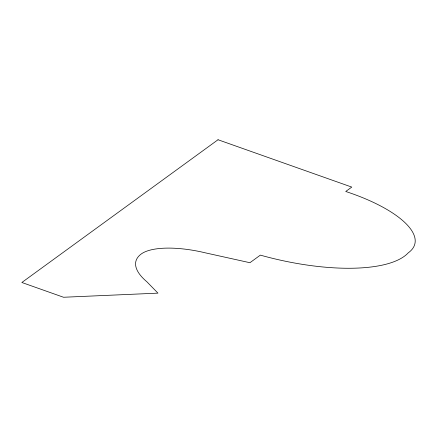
<?xml version="1.0" encoding="UTF-8"?>
<svg xmlns="http://www.w3.org/2000/svg" width="437" height="437" viewBox="0 0 437 437"><rect width="100%" height="100%" fill="white"/><g stroke="black" fill="none" stroke-linecap="round" stroke-linejoin="round"><path stroke-width="0.66" d="M218.025 139.742L21.85 282.493L63.545 297.258L157.954 293.14L146.892 281.794A86.597 30.186 13.6 0 1 140.845 254.279A64.834 22.598 13.6 0 1 205.057 252.777L249.92 262.719L260.354 255.126A132.121 46.054 13.6 0 0 408.256 252.832A102.04 35.566 13.6 0 0 345.727 191.488L351.769 187.091L218.025 139.742"/></g></svg>
